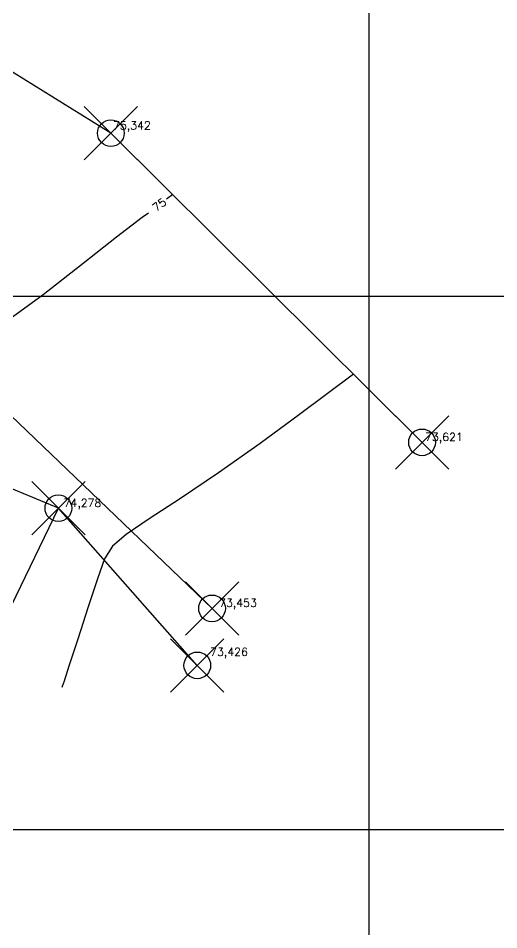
# Model space of a CAD drawing. Header units: inches. Extents: x 555647 to 1112117, y 8563097 to 17126483.
# Drawn here: x 555706.83 to 555724.86, y 8563236.24 to 8563270.42 of the extents above; entities that cross this region are included whole.
import ezdxf

# ---------------------------------------------------------------- set-up
doc = ezdxf.new("R2010")
doc.units = ezdxf.units.IN
doc.header["$MEASUREMENT"] = 0
doc.header["$PDMODE"] = 35
doc.header["$PDSIZE"] = -1
doc.linetypes.add('CONTINUO', pattern=[0])
for name, color, linetype in [('_MF', 7, 'CONTINUO'), ('_MURO', 7, 'CONTINUO'), ('CurvasTG', 7, 'CONTINUO'), ('MALHA', 8, 'Continuous'), ('MF', 6, 'CONTINUO'), ('MURO', 5, 'CONTINUO'), ('PORTÃO', 1, 'Continuous'), ('TAPUME', 30, 'CONTINUO')]:
    doc.layers.add(name, color=color, linetype=linetype)
doc.styles.add('SIMPLEX', font='simplex.shx', dxfattribs={"height": 0.3})

# ---------------------------------------------------------------- blocks, each defined once
blk = doc.blocks.new('SIMB_PONTO')
at = {"color": 0}
blk.add_point((0, 0), dxfattribs=at)
for tag in ['desc:', 'cota:', 'pto:']:
    blk.add_attdef(tag, (0, 0), '', height=1)

msp = doc.modelspace()

# ---------------------------------------------------------------- linework, layer by layer
at = {"layer": 'CurvasTG', "color": 2, "linetype": 'CONTINUO'}
for points in [[(555712.629, 8563263.802, 75), (555712.399, 8563263.629, 75)], [(555711.712, 8563263.112, 75), (555711.483, 8563262.94, 75), (555710.519, 8563262.203, 75), (555709.264, 8563261.224, 75), (555707.767, 8563260.05, 75), (555706.207, 8563258.906, 75)]]:
    msp.add_polyline3d(points, dxfattribs=at)
at = {"layer": 'CurvasTG', "color": 54, "linetype": 'CONTINUO'}
msp.add_polyline3d([(555719.405, 8563257.069, 74), (555717.385, 8563255.555, 74), (555715.91, 8563254.472, 74), (555714.348, 8563253.366, 74), (555712.922, 8563252.41, 74), (555711.738, 8563251.639, 74), (555710.875, 8563251.053, 74), (555710.366, 8563250.615, 74), (555710.074, 8563250.146, 74), (555709.816, 8563249.431, 74), (555709.459, 8563248.347, 74), (555709.063, 8563247.133, 74), (555708.733, 8563246.122, 74), (555708.549, 8563245.559, 74), (555708.482, 8563245.352, 74), (555708.472, 8563245.322, 74)], dxfattribs=at)
at = {"layer": 'MALHA', "color": 8, "linetype": 'CONTINUO'}
for p, q in [((555720, 8563206.524, 2.154), (555720, 8563286.524, -2.034)), ((555651.583, 8563260, -3.015), (555731.783, 8563260, -0.495)), ((555651.583, 8563240, -3.015), (555731.783, 8563240, -0.495))]:
    msp.add_line(p, q, dxfattribs=at)
at = {"layer": 'MF'}
for points in [[(555721.977, 8563254.513), (555710.308, 8563266.107), (555699.055, 8563273.094), (555685.657, 8563277.45)], [(555714.1, 8563248.287), (555702.616, 8563259.288), (555691.094, 8563265.506), (555673.701, 8563268.894)]]:
    msp.add_lwpolyline(points, dxfattribs=at)
at = {"layer": 'MURO'}
msp.add_lwpolyline([(555696.807, 8563226.37), (555699.469, 8563232.68), (555704.789, 8563244.722), (555708.337, 8563252.043)], dxfattribs=at)
at = {"layer": 'PORTÃO'}
msp.add_line((555708.337, 8563252.043), (555700.901, 8563255.154), dxfattribs=at)
at = {"layer": 'TAPUME'}
msp.add_line((555713.548, 8563246.15), (555708.337, 8563252.043), dxfattribs=at)

# ---------------------------------------------------------------- block references
at = {"layer": '_MF', "color": 3}
ref = msp.add_blockref('SIMB_PONTO', (555710.308, 8563266.107, 75.342), dxfattribs=at)
ref.add_attrib('COTA', '75,342', (555710.389, 8563266.244, 75.342), dxfattribs={"layer": '0', "color": 7, "height": 0.3, "style": 'SIMPLEX'})
ref = msp.add_blockref('SIMB_PONTO', (555721.977, 8563254.513, 73.621), dxfattribs=at)
ref.add_attrib('COTA', '73,621', (555722.091, 8563254.565, 73.621), dxfattribs={"layer": '0', "color": 7, "height": 0.3, "style": 'SIMPLEX'})
ref = msp.add_blockref('SIMB_PONTO', (555714.1, 8563248.287, 73.453), dxfattribs=at)
ref.add_attrib('COTA', '73,453', (555714.367, 8563248.343, 73.453), dxfattribs={"layer": '0', "color": 7, "height": 0.3, "style": 'SIMPLEX'})
at = {"layer": '_MURO', "color": 3}
ref = msp.add_blockref('SIMB_PONTO', (555708.337, 8563252.043, 74.278), dxfattribs=at)
ref.add_attrib('COTA', '74,278', (555708.534, 8563252.094, 74.278), dxfattribs={"layer": '0', "color": 7, "height": 0.3, "style": 'SIMPLEX'})
ref = msp.add_blockref('SIMB_PONTO', (555713.548, 8563246.15, 73.426), dxfattribs=at)
ref.add_attrib('COTA', '73,426', (555714.031, 8563246.506, 73.426), dxfattribs={"layer": '0', "color": 7, "height": 0.3, "style": 'SIMPLEX'})

# ---------------------------------------------------------------- texts
at = {"layer": 'CurvasTG', "color": 2, "style": 'SIMPLEX'}
msp.add_text('75', height=0.3, rotation=36.9588, dxfattribs=at).set_placement((555712.01, 8563263.149, 75))

doc.saveas('drawing.dxf')
